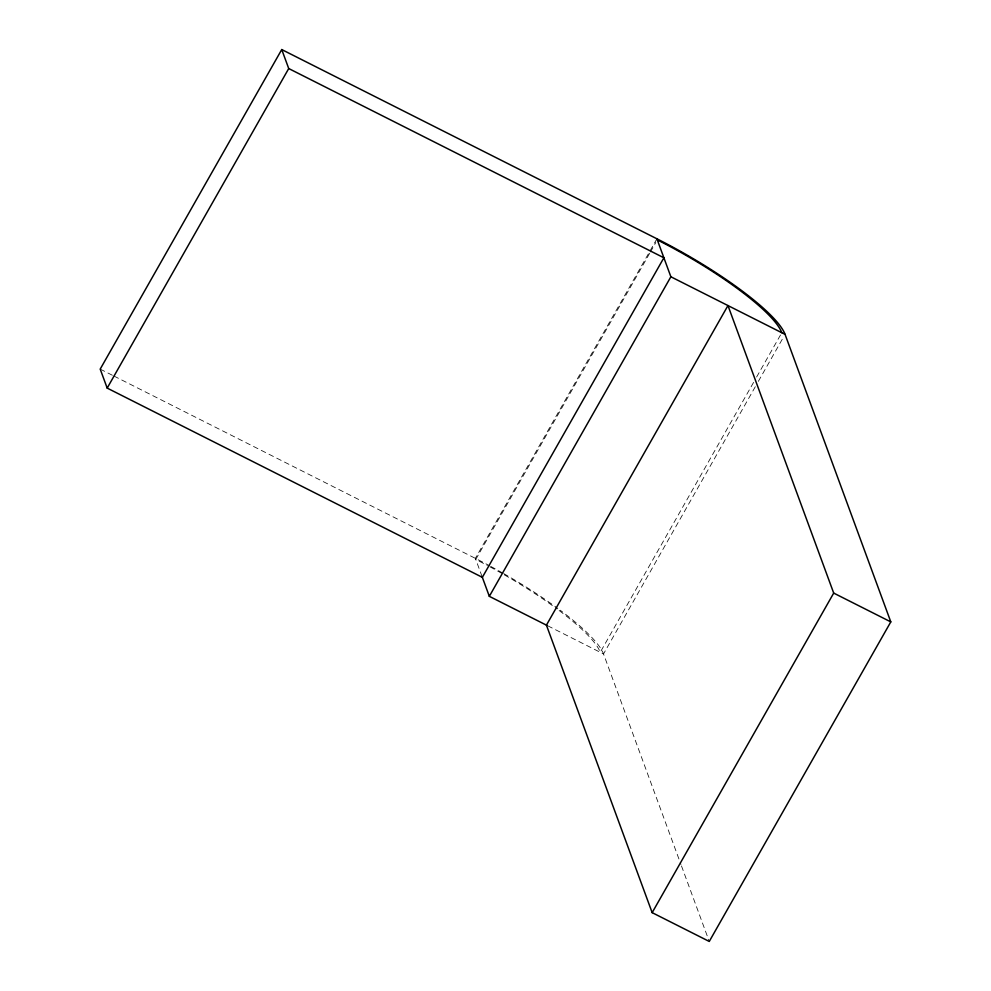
<?xml version="1.0" encoding="UTF-8"?>
<svg xmlns="http://www.w3.org/2000/svg" width="991" height="991" viewBox="0 0 991 991"><rect width="100%" height="100%" fill="white"/><g stroke="black" fill="none" stroke-linecap="round" stroke-linejoin="round"><path stroke-width="0.74" stroke-dasharray="4.96 3.72" d="M656.909 238.794L475.37 558.354L482.344 577.344M649.675 253.312L475.767 559.444A127.653 26.1 29.6 0 1 487.436 565.489M650.443 251.962L655.782 242.56M753.569 382.402L600.249 652.289A127.653 26.1 29.6 0 0 558.168 609.812M756.616 377.026L781.032 334.066M755.303 386.725L603.519 653.936L680.953 864.486M758.35 381.362L783.522 337.051M100.202 369.11L112.615 375.378M113.99 376.072L475.37 558.354A131.419 26.868 29.6 0 1 489.529 565.737M547.788 625.817L603.519 653.936A131.419 26.868 29.6 0 0 560.2 610.208M681.486 865.936L709.259 941.45M490.037 566.889A127.653 26.1 29.6 0 1 503.007 574.074M504.295 574.817A127.653 26.1 29.6 0 1 557.016 608.957M490.818 566.431A131.419 26.868 29.6 0 1 502.412 572.86M503.688 573.578A131.419 26.868 29.6 0 1 557.797 608.437"/><path stroke-width="1.49" d="M281.741 49.55L100.202 369.11L107.189 388.1L482.344 577.344L663.883 257.784L288.728 68.54L281.741 49.55L656.909 238.794A131.419 26.868 29.6 0 1 785.058 334.363L890.798 621.89L709.259 941.45L652.165 912.649L546.425 625.135L727.964 305.562L833.704 593.089L890.798 621.89M107.189 388.1L288.728 68.54M547.106 625.482L489.331 596.334L670.87 276.774L656.909 238.794M652.165 912.649L833.704 593.089M670.87 276.774L785.058 334.363M482.022 576.477L489.331 596.334M657.306 239.884A127.653 26.1 29.6 0 1 781.788 332.716"/></g></svg>
